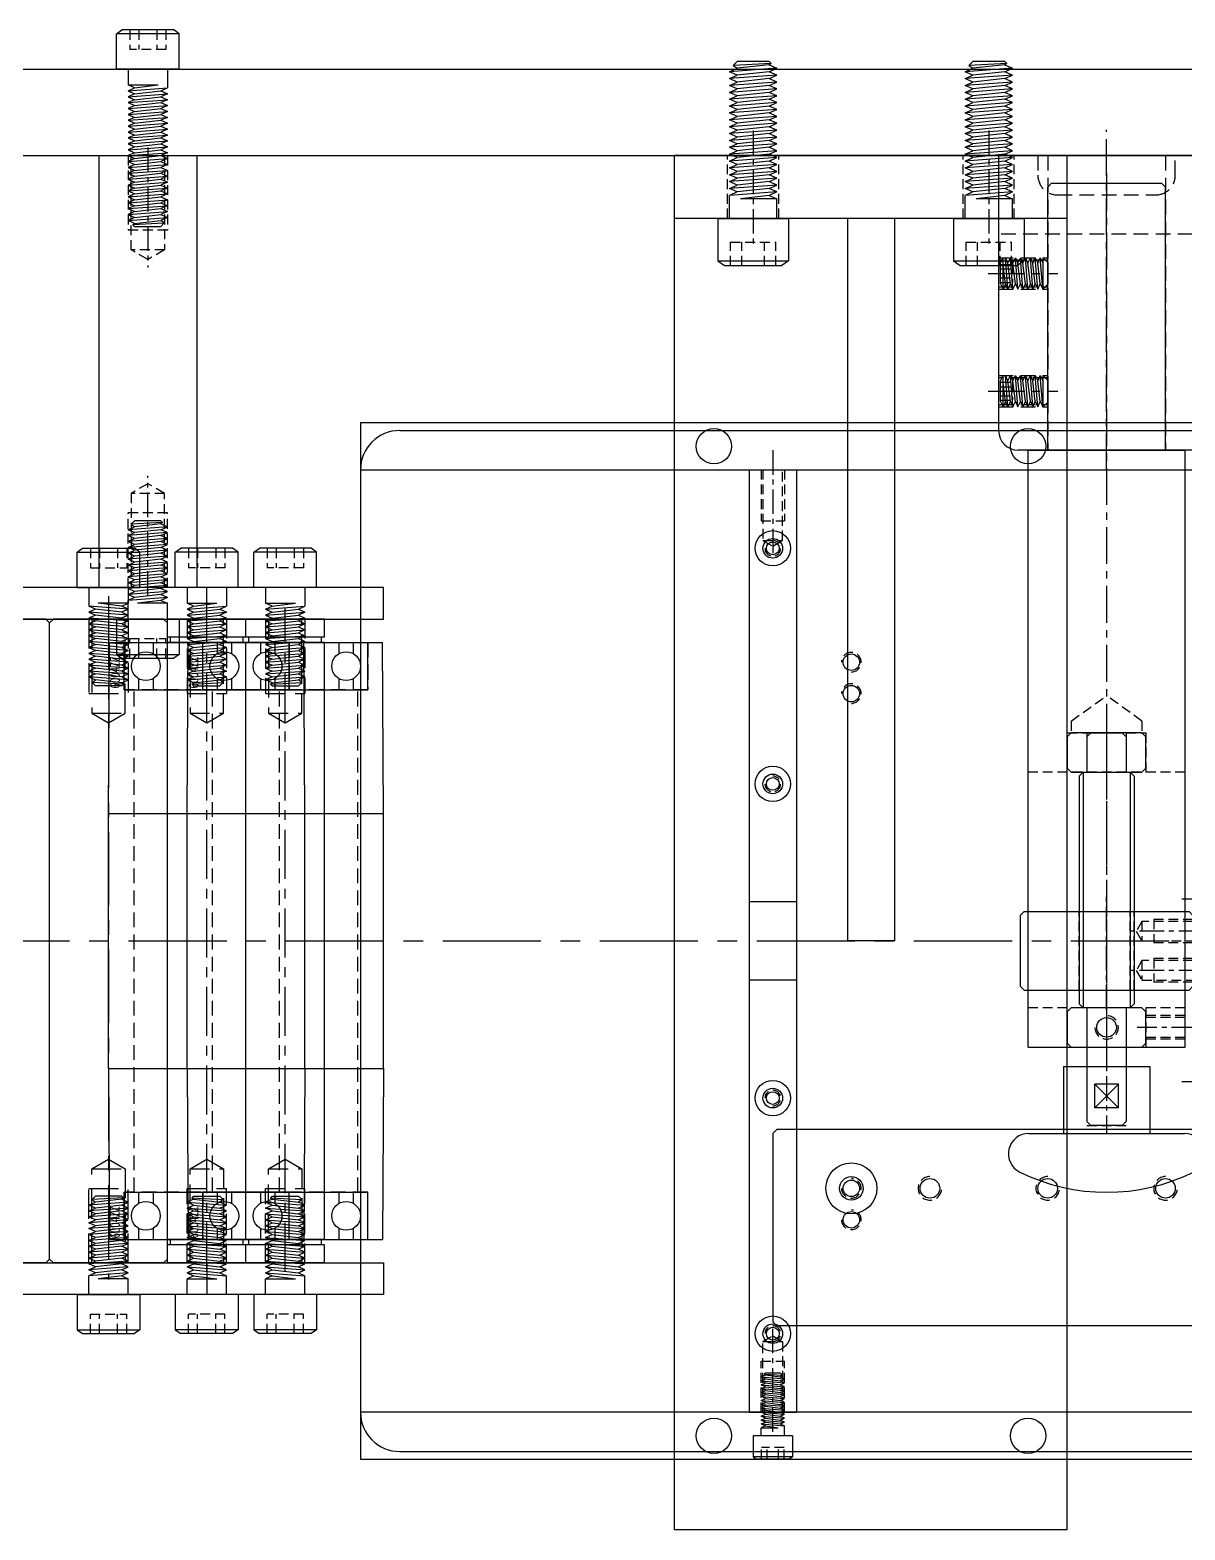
# Model space of a CAD drawing. Extents: x -1323 to 2728, y -2082 to -314.
# Drawn here: x -587.6 to -293.5, y -808.5 to -426.5 of the extents above; entities that cross this region are included whole.
import ezdxf

# ---------------------------------------------------------------- set-up
doc = ezdxf.new("R2010")
doc.units = 0
doc.header["$LTSCALE"] = 5
doc.header["$MEASUREMENT"] = 0
doc.linetypes.add('CENTER', pattern=[2, 1.25, -0.25, 0.25, -0.25])
doc.linetypes.add('DASHED', pattern=[0.75, 0.5, -0.25])
for name, color, linetype in [('BLOCK', 5, 'CONTINUOUS'), ('CENTER', 1, 'CENTER'), ('DASHED', 2, 'DASHED'), ('DIM', 1, 'CONTINUOUS'), ('MAIN', 3, 'CONTINUOUS'), ('TEMP', 150, 'CONTINUOUS'), ('圖層1', 7, 'CONTINUOUS')]:
    doc.layers.add(name, color=color, linetype=linetype)
doc.styles.add('CHINESE', font='romans.shx', dxfattribs={"width": 0.85, "height": 4, "bigfont": 'chineset.shx'})

# ---------------------------------------------------------------- blocks, each defined once
blk = doc.blocks.new('0547-0')
at = {"layer": 'BLOCK', "color": 0, "linetype": 'Continuous'}
for centre in [(20, -29), (20, -37), (20, -163), (20, -171)]:
    blk.add_circle(centre, 2.1, dxfattribs=at)
at = {"layer": 'BLOCK', "color": 0, "linetype": 'DASHED'}
for centre, start, end in [((20, -29), 270, 180), ((20, -37), 270, 180), ((20, -163), 180, 90), ((20, -171), 180, 90)]:
    blk.add_arc(centre, 2.5, start, end, dxfattribs=at)
at = {"layer": 'MAIN', "color": 0}
for p, q in [((-95, 30), (435, 30)), ((-105, 20), (-105, -220)), ((-95, -230), (435, -230))]:
    blk.add_line(p, q, dxfattribs=at)
for centre, radius in [((0, 0), 4.5), ((0, 0), 2.5), ((0, -60), 4.5), ((0, -60), 2.5), ((0, -140), 4.5), ((0, -140), 2.5), ((0, -200), 4.5), ((0, -200), 2.5)]:
    blk.add_circle(centre, radius, dxfattribs=at)
for centre, start, end in [((-95, 20), 90, 180), ((-95, -220), 180, 270)]:
    blk.add_arc(centre, 10, start, end, dxfattribs=at)
blk = doc.blocks.new('M10X25A')
at = {"layer": 'BLOCK', "color": 0, "linetype": 'Continuous'}
for p, q in [((-8, 9), (-6.59, 10)), ((8, 9), (-8, 9)), ((-8, 0), (-8, 9)), ((6.59, 10), (-6.59, 10)), ((8, 9), (6.59, 10)), ((8, 0), (8, 9)), ((8, 0), (-8, 0)), ((-5, 0), (-5, -4)), ((5, 0), (5, -4.75)), ((-3.35, -4.75), (-5, -4)), ((-5, -4), (2.6, -4)), ((-5, -5.5), (5, -4.75)), ((-5, -5.5), (-3.35, -4.75)), ((-5, -5.5), (-3.35, -6.25)), ((-5, -7), (5, -6.25)), ((-3.35, -6.25), (-5, -7)), ((-5, -7), (-3.35, -7.75)), ((-3.35, -4.75), (2.6, -4)), ((-3.35, -6.25), (3.35, -5.5)), ((-3.35, -7.75), (3.35, -7)), ((3.35, -5.5), (5, -4.75)), ((3.35, -5.5), (5, -6.25)), ((5, -6.25), (3.35, -7)), ((3.35, -7), (5, -7.75)), ((-5, -8.5), (5, -7.75)), ((-3.35, -7.75), (-5, -8.5)), ((-5, -8.5), (-3.35, -9.25)), ((-5, -10), (5, -9.25)), ((-3.35, -9.25), (-5, -10)), ((-5, -10), (-3.35, -10.75)), ((-5, -11.5), (5, -10.75)), ((-3.35, -10.75), (-5, -11.5)), ((-3.35, -9.25), (3.35, -8.5)), ((-3.35, -10.75), (3.35, -10)), ((5, -7.75), (3.35, -8.5)), ((3.35, -8.5), (5, -9.25)), ((5, -9.25), (3.35, -10)), ((3.35, -10), (5, -10.75)), ((5, -10.75), (3.35, -11.5)), ((-5, -11.5), (-3.35, -12.25)), ((-5, -13), (5, -12.25)), ((-3.35, -12.25), (-5, -13)), ((-5, -13), (-3.35, -13.75)), ((-5, -14.5), (5, -13.75)), ((-3.35, -13.75), (-5, -14.5)), ((-5, -14.5), (-3.35, -15.25)), ((-5, -16), (5, -15.25)), ((-3.35, -15.25), (-5, -16)), ((-3.35, -12.25), (3.35, -11.5)), ((-3.35, -13.75), (3.35, -13)), ((-3.35, -15.25), (3.35, -14.5)), ((3.35, -11.5), (5, -12.25)), ((5, -12.25), (3.35, -13)), ((3.35, -13), (5, -13.75)), ((5, -13.75), (3.35, -14.5)), ((3.35, -14.5), (5, -15.25)), ((5, -15.25), (3.35, -16)), ((-5, -16), (-3.35, -16.75)), ((-3.35, -16.75), (-5, -17.5)), ((-5, -17.5), (5, -16.75)), ((-5, -17.5), (-3.35, -18.25)), ((-5, -19), (5, -18.25)), ((-3.35, -18.25), (-5, -19)), ((-5, -19), (-3.35, -19.75)), ((-3.35, -16.75), (3.35, -16)), ((-3.35, -18.25), (3.35, -17.5)), ((-3.35, -19.75), (3.35, -19)), ((3.35, -16), (5, -16.75)), ((5, -16.75), (3.35, -17.5)), ((3.35, -17.5), (5, -18.25)), ((5, -18.25), (3.35, -19)), ((3.35, -19), (5, -19.75)), ((-5, -20.5), (5, -19.75)), ((-3.35, -19.75), (-5, -20.5)), ((-5, -20.5), (-3.35, -21.25)), ((-5, -22), (5, -21.25)), ((-3.35, -21.25), (-5, -22)), ((-5, -22), (-3.35, -22.75)), ((-5, -23.5), (5, -22.75)), ((-3.35, -22.75), (-5, -23.5)), ((-3.35, -21.25), (3.35, -20.5)), ((-3.35, -22.75), (3.35, -22)), ((5, -19.75), (3.35, -20.5)), ((3.35, -20.5), (5, -21.25)), ((5, -21.25), (3.35, -22)), ((3.35, -22), (5, -22.75)), ((5, -22.75), (3.35, -23.5)), ((-3.35, -24.25), (-5, -23.5)), ((-3.78, -24.57), (4.2, -24.14)), ((-3.78, -24.57), (-3.35, -24.25)), ((-3.35, -25), (-3.78, -24.57)), ((-3.35, -24.25), (3.35, -23.5)), ((-3.35, -25), (3.35, -25)), ((4.2, -24.14), (3.35, -23.5)), ((3.35, -25), (4.2, -24.14))]:
    blk.add_line(p, q, dxfattribs=at)
at = {"layer": 'BLOCK', "color": 0, "linetype": 'DASHED'}
for p, q in [((-4.62, 10), (-4.62, 5)), ((-2.31, 10), (-2.31, 5)), ((2.31, 10), (2.31, 5)), ((4.62, 10), (4.62, 5)), ((4.62, 5), (-4.62, 5))]:
    blk.add_line(p, q, dxfattribs=at)
blk = doc.blocks.new('0542-0')
at = {"layer": 'CENTER', "color": 0, "linetype": 'CENTER'}
for p, q in [((-2.04, -12.5), (28.49, -12.5)), ((112.04, -12.5), (81.51, -12.5))]:
    blk.add_line(p, q, dxfattribs=at)
at = {"layer": 'DASHED', "color": 0, "linetype": 'DASHED'}
for p, q in [((0, -7.5), (19, -7.5)), ((19, -7.5), (19, -17.5)), ((110, -7.5), (91, -7.5)), ((91, -7.5), (91, -17.5)), ((0, -8.25), (24, -8.25)), ((24, -8.25), (24, -16.75)), ((24, -8.25), (26.45, -12.5)), ((86, -8.25), (83.55, -12.5)), ((110, -8.25), (86, -8.25)), ((86, -8.25), (86, -16.75)), ((26.45, -12.5), (24, -16.75)), ((83.55, -12.5), (86, -16.75)), ((24, -16.75), (0, -16.75)), ((0, -17.5), (19, -17.5)), ((86, -16.75), (110, -16.75)), ((110, -17.5), (91, -17.5))]:
    blk.add_line(p, q, dxfattribs=at)
at = {"layer": 'MAIN', "color": 0}
for p, q in [((0, 0), (110, 0)), ((0, -25), (0, 0)), ((110, 0), (110, -25)), ((0, -25), (110, -25))]:
    blk.add_line(p, q, dxfattribs=at)
blk = doc.blocks.new('0531-0')
at = {"layer": 'DASHED', "color": 0, "ltscale": 3}
for p, q in [((-5, 0), (-5, -19)), ((-4.25, 0), (-4.25, -24)), ((4.249951, -24), (4.25, 0)), ((5, 0), (5, -19)), ((-5, -19), (5, -19)), ((-4.25, -24), (0.000012, -26.453711)), ((-4.25, -24), (4.249951, -24)), ((0.000012, -26.453711), (4.249951, -24)), ((-4.25, -140), (0.000012, -137.546289)), ((-4.25, -140), (4.249951, -140)), ((-4.25, -164), (-4.25, -140)), ((0.000012, -137.546289), (4.249951, -140)), ((4.249951, -140), (4.25, -164)), ((-5, -145), (5, -145)), ((-5, -164), (-5, -145)), ((5, -164), (5, -145))]:
    blk.add_line(p, q, dxfattribs=at)
at = {"layer": 'MAIN', "color": 0, "linetype": 'CENTER', "ltscale": 3}
blk.add_line((0, 5.794371), (0, -168.225399), dxfattribs=at)
at = {"layer": 'MAIN', "color": 0, "linetype": 'Continuous', "ltscale": 3}
for p, q in [((-15, -1), (-14, 0)), ((14, 0), (-14, 0)), ((14, 0), (15, -1)), ((-15, -163), (-15, -1)), ((15, -163), (15, -1)), ((-15, -163), (-14, -164)), ((14, -164), (-14, -164)), ((14, -164), (15, -163))]:
    blk.add_line(p, q, dxfattribs=at)
blk = doc.blocks.new('M10X40A')
at = {"layer": 'MAIN', "color": 0, "linetype": 'Continuous'}
for p, q in [((-8, 9), (-6.59, 10)), ((-8, 0), (-8, 9)), ((8, 9), (-8, 9)), ((6.59, 10), (-6.59, 10)), ((8, 9), (6.59, 10)), ((8, 0), (8, 9)), ((8, 0), (-8, 0)), ((-5, 0), (-5, -4)), ((5, 0), (5, -4.75)), ((-5, -4), (2.6, -4)), ((-3.35, -4.75), (-5, -4)), ((-5, -5.5), (5, -4.75)), ((-5, -5.5), (-3.35, -4.75)), ((-5, -5.5), (-3.35, -6.25)), ((-5, -7), (5, -6.25)), ((-3.35, -6.25), (-5, -7)), ((-5, -7), (-3.35, -7.75)), ((-3.35, -4.75), (2.6, -4)), ((-3.35, -6.25), (3.35, -5.5)), ((-3.35, -7.75), (3.35, -7)), ((3.35, -5.5), (5, -4.75)), ((3.35, -5.5), (5, -6.25)), ((5, -6.25), (3.35, -7)), ((3.35, -7), (5, -7.75)), ((-5, -8.5), (5, -7.75)), ((-3.35, -7.75), (-5, -8.5)), ((-5, -8.5), (-3.35, -9.25)), ((-5, -10), (5, -9.25)), ((-3.35, -9.25), (-5, -10)), ((-5, -10), (-3.35, -10.75)), ((-5, -11.5), (5, -10.75)), ((-3.35, -10.75), (-5, -11.5)), ((-3.35, -9.25), (3.35, -8.5)), ((-3.35, -10.75), (3.35, -10)), ((5, -7.75), (3.35, -8.5)), ((3.35, -8.5), (5, -9.25)), ((5, -9.25), (3.35, -10)), ((3.35, -10), (5, -10.75)), ((5, -10.75), (3.35, -11.5)), ((-5, -11.5), (-3.35, -12.25)), ((-5, -13), (5, -12.25)), ((-3.35, -12.25), (-5, -13)), ((-5, -13), (-3.35, -13.75)), ((-5, -14.5), (5, -13.75)), ((-3.35, -13.75), (-5, -14.5)), ((-5, -14.5), (-3.35, -15.25)), ((-5, -16), (5, -15.25)), ((-3.35, -15.25), (-5, -16)), ((-3.35, -12.25), (3.35, -11.5)), ((-3.35, -13.75), (3.35, -13)), ((-3.35, -15.25), (3.35, -14.5)), ((3.35, -11.5), (5, -12.25)), ((5, -12.25), (3.35, -13)), ((3.35, -13), (5, -13.75)), ((5, -13.75), (3.35, -14.5)), ((3.35, -14.5), (5, -15.25)), ((5, -15.25), (3.35, -16)), ((-5, -16), (-3.35, -16.75)), ((-5, -17.5), (5, -16.75)), ((-3.35, -16.75), (-5, -17.5)), ((-5, -17.5), (-3.35, -18.25)), ((-5, -19), (5, -18.25)), ((-3.35, -18.25), (-5, -19)), ((-5, -19), (-3.35, -19.75)), ((-3.35, -16.75), (3.35, -16)), ((-3.35, -18.25), (3.35, -17.5)), ((-3.35, -19.75), (3.35, -19)), ((3.35, -16), (5, -16.75)), ((5, -16.75), (3.35, -17.5)), ((3.35, -17.5), (5, -18.25)), ((5, -18.25), (3.35, -19)), ((3.35, -19), (5, -19.75)), ((-5, -20.5), (5, -19.75)), ((-3.35, -19.75), (-5, -20.5)), ((-5, -20.5), (-3.35, -21.25)), ((-5, -22), (5, -21.25)), ((-3.35, -21.25), (-5, -22)), ((-5, -22), (-3.35, -22.75)), ((-5, -23.5), (5, -22.75)), ((-3.35, -22.75), (-5, -23.5)), ((-3.35, -21.25), (3.35, -20.5)), ((-3.35, -22.75), (3.35, -22)), ((5, -19.75), (3.35, -20.5)), ((3.35, -20.5), (5, -21.25)), ((5, -21.25), (3.35, -22)), ((3.35, -22), (5, -22.75)), ((5, -22.75), (3.35, -23.5)), ((-5, -23.5), (-3.35, -24.25)), ((-5, -25), (5, -24.25)), ((-3.35, -24.25), (-5, -25)), ((-5, -25), (-3.35, -25.75)), ((-5, -26.5), (5, -25.75)), ((-3.35, -25.75), (-5, -26.5)), ((-5, -26.5), (-3.35, -27.25)), ((-3.35, -24.25), (3.35, -23.5)), ((-3.35, -25.75), (3.35, -25)), ((-3.35, -27.25), (3.35, -26.5)), ((3.35, -23.5), (5, -24.25)), ((5, -24.25), (3.35, -25)), ((3.35, -25), (5, -25.75)), ((5, -25.75), (3.35, -26.5)), ((3.35, -26.5), (5, -27.25)), ((-5, -28), (5, -27.25)), ((-3.35, -27.25), (-5, -28)), ((-5, -28), (-3.35, -28.75)), ((-5, -29.5), (5, -28.75)), ((-3.35, -28.75), (-5, -29.5)), ((-5, -29.5), (-3.35, -30.25)), ((-5, -31), (5, -30.25)), ((-3.35, -30.25), (-5, -31)), ((-3.35, -28.75), (3.35, -28)), ((-3.35, -30.25), (3.35, -29.5)), ((5, -27.25), (3.35, -28)), ((3.35, -28), (5, -28.75)), ((5, -28.75), (3.35, -29.5)), ((3.35, -29.5), (5, -30.25)), ((5, -30.25), (3.35, -31)), ((-5, -31), (-3.35, -31.75)), ((-5, -32.5), (5, -31.75)), ((-3.35, -31.75), (-5, -32.5)), ((-5, -32.5), (-3.35, -33.25)), ((-5, -34), (5, -33.25)), ((-3.35, -33.25), (-5, -34)), ((-5, -34), (-3.35, -34.75)), ((-3.35, -31.75), (3.35, -31)), ((-3.35, -33.25), (3.35, -32.5)), ((-3.35, -34.75), (3.35, -34)), ((3.35, -31), (5, -31.75)), ((5, -31.75), (3.35, -32.5)), ((3.35, -32.5), (5, -33.25)), ((5, -33.25), (3.35, -34)), ((3.35, -34), (5, -34.75)), ((-5, -35.5), (5, -34.75)), ((-3.35, -34.75), (-5, -35.5)), ((-5, -35.5), (-3.35, -36.25)), ((-5, -37), (5, -36.25)), ((-3.35, -36.25), (-5, -37)), ((-5, -37), (-3.35, -37.75)), ((-5, -38.5), (5, -37.75)), ((-3.35, -37.75), (-5, -38.5)), ((-3.35, -36.25), (3.35, -35.5)), ((-3.35, -37.75), (3.35, -37)), ((5, -34.75), (3.35, -35.5)), ((3.35, -35.5), (5, -36.25)), ((5, -36.25), (3.35, -37)), ((3.35, -37), (5, -37.75)), ((5, -37.75), (3.35, -38.5)), ((-3.35, -39.25), (-5, -38.5)), ((-3.78, -39.57), (4.2, -39.14)), ((-3.78, -39.57), (-3.35, -39.25)), ((-3.35, -40), (-3.78, -39.57)), ((-3.35, -39.25), (3.35, -38.5)), ((-3.35, -40), (3.35, -40)), ((4.2, -39.14), (3.35, -38.5)), ((3.35, -40), (4.2, -39.14))]:
    blk.add_line(p, q, dxfattribs=at)
at = {"layer": 'MAIN', "color": 0, "linetype": 'DASHED'}
for p, q in [((-4.62, 10), (-4.62, 5)), ((-2.31, 10), (-2.31, 5)), ((2.31, 10), (2.31, 5)), ((4.62, 10), (4.62, 5)), ((4.62, 5), (-4.62, 5))]:
    blk.add_line(p, q, dxfattribs=at)
blk = doc.blocks.new('SL6-039-0')
at = {"layer": 'MAIN'}
for points in [[(70.26, -110), (70.26, -118), (400.26, -118), (400.26, -110)], [(70.26, -290), (70.26, -282), (400.26, -282), (400.26, -290)]]:
    blk.add_lwpolyline(points, close=True, dxfattribs=at)
at = {"layer": 'MAIN', "color": 8}
blk.add_blockref('M10X40A', (385.26, 22), dxfattribs=at)
at = {"layer": 'MAIN', "color": 7, "rotation": 270}
blk.add_blockref('0542-0', (397.76, 0), dxfattribs=at)
at = {"layer": 'MAIN', "color": 8, "rotation": 180}
blk.add_blockref('M10X25A', (385.26, -118), dxfattribs=at)
at = {"layer": 'MAIN', "color": 5}
blk.add_blockref('0531-0', (345.26, -118), dxfattribs=at)
blk = doc.blocks.new('0236-1')
at = {"layer": 'BLOCK', "color": 0, "linetype": 'CENTER'}
for p, q in [((0, 5), (0, -22.443359)), ((0, -245), (0, -217.556641))]:
    blk.add_line(p, q, dxfattribs=at)
at = {"layer": 'BLOCK', "color": 0, "linetype": 'DASHED'}
for p, q in [((-3, 0), (-3, -13)), ((-2.5, 0), (-2.5, -18)), ((2.499927, -18), (2.5, 0)), ((3, 0), (3, -13)), ((-3, -13), (3, -13)), ((-2.5, -18), (-0.000024, -19.443359)), ((-2.5, -18), (2.499927, -18)), ((-0.000024, -19.443359), (2.499927, -18)), ((-2.5, -222), (-0.000024, -220.556641)), ((-0.000024, -220.556641), (2.499927, -222)), ((-2.5, -240), (-2.5, -222)), ((-2.5, -222), (2.499927, -222)), ((2.499927, -222), (2.5, -240)), ((-3, -240), (-3, -227)), ((-3, -227), (3, -227)), ((3, -240), (3, -227))]:
    blk.add_line(p, q, dxfattribs=at)
at = {"layer": 'BLOCK', "color": 0, "linetype": 'Continuous'}
for centre in [(0, -20), (0, -80), (0, -160), (0, -220)]:
    blk.add_circle(centre, 1.625, dxfattribs=at)
at = {"layer": 'BLOCK', "color": 0, "linetype": 'DASHED'}
for centre, start, end in [((0, -20), 180, 90), ((0, -80), 180, 90), ((0, -160), 270, 180), ((0, -220), 270, 180)]:
    blk.add_arc(centre, 2, start, end, dxfattribs=at)
at = {"layer": 'MAIN', "color": 0}
for p, q in [((-6, 0), (-6, -240)), ((-6, 0), (6, 0)), ((6, 0), (6, -240)), ((-6, -240), (6, -240))]:
    blk.add_line(p, q, dxfattribs=at)
at = {"layer": 'TEMP', "color": 0}
for p, q in [((6, -110), (-6, -110)), ((6, -130), (-6, -130))]:
    blk.add_line(p, q, dxfattribs=at)
blk = doc.blocks.new('0530-0')
at = {"layer": 'BLOCK', "color": 0, "linetype": 'Continuous'}
for centre in [(-15, 100), (-15, 70), (-15, 40)]:
    blk.add_circle(centre, 2.5, dxfattribs=at)
at = {"layer": 'BLOCK', "color": 0, "linetype": 'DASHED'}
for centre in [(-15, 100), (-15, 70), (-15, 40)]:
    blk.add_arc(centre, 3, 180, 90, dxfattribs=at)
at = {"layer": 'MAIN', "color": 0, "ltscale": 2}
for p, q in [((-30, 339), (-30, 1)), ((20, 339), (20, 1)), ((-29, 0), (-30, 1)), ((20, 1), (19, 0)), ((-29, 0), (19, 0))]:
    blk.add_line(p, q, dxfattribs=at)
for radius in [6.5, 3]:
    blk.add_circle((-15, 20), radius, dxfattribs=at)
blk = doc.blocks.new('M6X16A')
at = {"layer": 'MAIN', "color": 0, "linetype": 'Continuous'}
for p, q in [((-5, 5.4), (-4.15, 6)), ((5, 5.4), (-5, 5.4)), ((-5, 0), (-5, 5.4)), ((4.15, 6), (-4.15, 6)), ((5, 5.4), (4.15, 6)), ((5, 0), (5, 5.4)), ((5, 0), (-5, 0)), ((-3, 0), (-3, -2)), ((3, 0), (3, -2.5)), ((-3, -2), (1.4, -2)), ((-1.9, -2.5), (-3, -2)), ((-3, -3), (3, -2.5)), ((-3, -3), (-1.9, -2.5)), ((-3, -3), (-1.9, -3.5)), ((-3, -4), (3, -3.5)), ((-1.9, -3.5), (-3, -4)), ((-1.9, -2.5), (1.4, -2)), ((-1.9, -3.5), (1.9, -3)), ((1.9, -3), (3, -2.5)), ((1.9, -3), (3, -3.5)), ((3, -3.5), (1.9, -4)), ((-3, -4), (-1.9, -4.5)), ((-3, -5), (3, -4.5)), ((-1.9, -4.5), (-3, -5)), ((-3, -5), (-1.9, -5.5)), ((-3, -6), (3, -5.5)), ((-1.9, -5.5), (-3, -6)), ((-3, -6), (-1.9, -6.5)), ((-3, -7), (3, -6.5)), ((-1.9, -6.5), (-3, -7)), ((-3, -7), (-1.9, -7.5)), ((-3, -8), (3, -7.5)), ((-1.9, -7.5), (-3, -8)), ((-1.9, -4.5), (1.9, -4)), ((-1.9, -5.5), (1.9, -5)), ((-1.9, -6.5), (1.9, -6)), ((-1.9, -7.5), (1.9, -7)), ((1.9, -4), (3, -4.5)), ((3, -4.5), (1.9, -5)), ((1.9, -5), (3, -5.5)), ((3, -5.5), (1.9, -6)), ((1.9, -6), (3, -6.5)), ((3, -6.5), (1.9, -7)), ((1.9, -7), (3, -7.5)), ((3, -7.5), (1.9, -8)), ((-3, -8), (-1.9, -8.5)), ((-3, -9), (3, -8.5)), ((-1.9, -8.5), (-3, -9)), ((-3, -9), (-1.9, -9.5)), ((-3, -10), (3, -9.5)), ((-1.9, -9.5), (-3, -10)), ((-3, -10), (-1.9, -10.5)), ((-3, -11), (3, -10.5)), ((-1.9, -10.5), (-3, -11)), ((-3, -11), (-1.9, -11.5)), ((-1.9, -8.5), (1.9, -8)), ((-1.9, -9.5), (1.9, -9)), ((-1.9, -10.5), (1.9, -10)), ((-1.9, -11.5), (1.9, -11)), ((1.9, -8), (3, -8.5)), ((3, -8.5), (1.9, -9)), ((1.9, -9), (3, -9.5)), ((3, -9.5), (1.9, -10)), ((1.9, -10), (3, -10.5)), ((3, -10.5), (1.9, -11)), ((1.9, -11), (3, -11.5)), ((-3, -12), (3, -11.5)), ((-1.9, -11.5), (-3, -12)), ((-3, -12), (-1.9, -12.5)), ((-3, -13), (3, -12.5)), ((-1.9, -12.5), (-3, -13)), ((-3, -13), (-1.9, -13.5)), ((-3, -14), (3, -13.5)), ((-1.9, -13.5), (-3, -14)), ((-3, -14), (-1.9, -14.5)), ((-3, -15), (3, -14.5)), ((-1.9, -14.5), (-3, -15)), ((-1.9, -15.5), (-3, -15)), ((-1.9, -12.5), (1.9, -12)), ((-1.9, -13.5), (1.9, -13)), ((-1.9, -14.5), (1.9, -14)), ((-1.9, -15.5), (1.9, -15)), ((3, -11.5), (1.9, -12)), ((1.9, -12), (3, -12.5)), ((3, -12.5), (1.9, -13)), ((1.9, -13), (3, -13.5)), ((3, -13.5), (1.9, -14)), ((1.9, -14), (3, -14.5)), ((3, -14.5), (1.9, -15)), ((2.47, -15.43), (1.9, -15)), ((-2.19, -15.71), (2.47, -15.43)), ((-2.19, -15.71), (-1.9, -15.5)), ((-1.9, -16), (-2.19, -15.71)), ((-1.9, -16), (1.9, -16)), ((1.9, -16), (2.47, -15.43))]:
    blk.add_line(p, q, dxfattribs=at)
at = {"layer": 'MAIN', "color": 0, "linetype": 'DASHED'}
for p, q in [((-2.89, 6), (-2.89, 3)), ((-1.44, 6), (-1.44, 3)), ((1.44, 6), (1.44, 3)), ((2.89, 6), (2.89, 3)), ((2.89, 3), (-2.89, 3))]:
    blk.add_line(p, q, dxfattribs=at)
blk = doc.blocks.new('M12X40A')
at = {"layer": 'MAIN', "color": 0, "linetype": 'Continuous'}
for p, q in [((-9, 10.8), (-7.3, 12)), ((7.3, 12), (-7.3, 12)), ((9, 10.8), (7.3, 12)), ((9, 10.8), (-9, 10.8)), ((-9, 0), (-9, 10.8)), ((9, 0), (9, 10.8)), ((9, 0), (-9, 0)), ((-6, 0), (-6, -5)), ((6, 0), (6, -5.88)), ((-4.08, -5.88), (-6, -5)), ((-6, -5), (3.2, -5)), ((-6, -6.75), (6, -5.88)), ((-6, -6.75), (-4.08, -5.88)), ((-6, -6.75), (-4.08, -7.62)), ((-6, -8.5), (6, -7.62)), ((-4.08, -7.62), (-6, -8.5)), ((-4.08, -5.88), (3.2, -5)), ((-4.08, -7.62), (4.07, -6.75)), ((4.07, -6.75), (6, -5.88)), ((4.07, -6.75), (6, -7.62)), ((6, -7.62), (4.07, -8.5)), ((-6, -8.5), (-4.08, -9.38)), ((-6, -10.25), (6, -9.38)), ((-4.08, -9.38), (-6, -10.25)), ((-6, -10.25), (-4.08, -11.12)), ((-6, -12), (6, -11.12)), ((-4.08, -11.12), (-6, -12)), ((-4.08, -9.38), (4.07, -8.5)), ((-4.08, -11.12), (4.07, -10.25)), ((4.07, -8.5), (6, -9.38)), ((6, -9.38), (4.07, -10.25)), ((4.07, -10.25), (6, -11.12)), ((6, -11.12), (4.07, -12)), ((-6, -12), (-4.08, -12.88)), ((-6, -13.75), (6, -12.88)), ((-4.08, -12.88), (-6, -13.75)), ((-6, -13.75), (-4.08, -14.62)), ((-6, -15.5), (6, -14.62)), ((-4.08, -14.62), (-6, -15.5)), ((-4.08, -12.88), (4.07, -12)), ((-4.08, -14.62), (4.07, -13.75)), ((4.07, -12), (6, -12.88)), ((6, -12.88), (4.07, -13.75)), ((4.07, -13.75), (6, -14.62)), ((6, -14.62), (4.07, -15.5)), ((-6, -15.5), (-4.08, -16.38)), ((-6, -17.25), (6, -16.38)), ((-4.08, -16.38), (-6, -17.25)), ((-6, -17.25), (-4.08, -18.12)), ((-6, -19), (6, -18.12)), ((-4.08, -18.12), (-6, -19)), ((-6, -19), (-4.08, -19.88)), ((-4.08, -16.38), (4.07, -15.5)), ((-4.08, -18.12), (4.07, -17.25)), ((-4.08, -19.88), (4.07, -19)), ((4.07, -15.5), (6, -16.38)), ((6, -16.38), (4.07, -17.25)), ((4.07, -17.25), (6, -18.12)), ((6, -18.12), (4.07, -19)), ((4.07, -19), (6, -19.88)), ((-6, -20.75), (6, -19.88)), ((-4.08, -19.88), (-6, -20.75)), ((-6, -20.75), (-4.08, -21.62)), ((-6, -22.5), (6, -21.62)), ((-4.08, -21.62), (-6, -22.5)), ((-6, -22.5), (-4.08, -23.38)), ((-4.08, -21.62), (4.07, -20.75)), ((-4.08, -23.38), (4.07, -22.5)), ((6, -19.88), (4.07, -20.75)), ((4.07, -20.75), (6, -21.62)), ((6, -21.62), (4.07, -22.5)), ((4.07, -22.5), (6, -23.38)), ((-6, -24.25), (6, -23.38)), ((-4.08, -23.38), (-6, -24.25)), ((-6, -24.25), (-4.08, -25.12)), ((-6, -26), (6, -25.12)), ((-4.08, -25.12), (-6, -26)), ((-6, -26), (-4.08, -26.88)), ((-4.08, -25.12), (4.07, -24.25)), ((-4.08, -26.88), (4.07, -26)), ((6, -23.38), (4.07, -24.25)), ((4.07, -24.25), (6, -25.12)), ((6, -25.12), (4.07, -26)), ((4.07, -26), (6, -26.88)), ((-6, -27.75), (6, -26.88)), ((-4.08, -26.88), (-6, -27.75)), ((-6, -27.75), (-4.08, -28.62)), ((-6, -29.5), (6, -28.62)), ((-4.08, -28.62), (-6, -29.5)), ((-6, -29.5), (-4.08, -30.38)), ((-6, -31.25), (6, -30.38)), ((-4.08, -30.38), (-6, -31.25)), ((-4.08, -28.62), (4.07, -27.75)), ((-4.08, -30.38), (4.07, -29.5)), ((6, -26.88), (4.07, -27.75)), ((4.07, -27.75), (6, -28.62)), ((6, -28.62), (4.07, -29.5)), ((4.07, -29.5), (6, -30.38)), ((6, -30.38), (4.07, -31.25)), ((-6, -31.25), (-4.08, -32.12)), ((-6, -33), (6, -32.12)), ((-4.08, -32.12), (-6, -33)), ((-6, -33), (-4.08, -33.88)), ((-6, -34.75), (6, -33.88)), ((-4.08, -33.88), (-6, -34.75)), ((-4.08, -32.12), (4.07, -31.25)), ((-4.08, -33.88), (4.07, -33)), ((4.07, -31.25), (6, -32.12)), ((6, -32.12), (4.07, -33)), ((4.07, -33), (6, -33.88)), ((6, -33.88), (4.07, -34.75)), ((-6, -34.75), (-4.08, -35.62)), ((-6, -36.5), (6, -35.62)), ((-4.08, -35.62), (-6, -36.5)), ((-6, -36.5), (-4.08, -37.38)), ((-6, -38.25), (6, -37.38)), ((-4.08, -37.38), (-6, -38.25)), ((-4.08, -35.62), (4.07, -34.75)), ((-4.08, -37.38), (4.07, -36.5)), ((4.07, -34.75), (6, -35.62)), ((6, -35.62), (4.07, -36.5)), ((4.07, -36.5), (6, -37.38)), ((6, -37.38), (4.07, -38.25)), ((-4.08, -39.12), (-6, -38.25)), ((-4.57, -39.5), (5.07, -39)), ((-4.57, -39.5), (-4.08, -39.12)), ((-4.08, -40), (-4.57, -39.5)), ((-4.08, -39.12), (4.07, -38.25)), ((-4.08, -40), (4.07, -40)), ((5.07, -39), (4.07, -38.25)), ((4.07, -40), (5.07, -39))]:
    blk.add_line(p, q, dxfattribs=at)
at = {"layer": 'MAIN', "color": 0, "linetype": 'DASHED'}
for p, q in [((-5.77, 12), (-5.77, 6)), ((-2.89, 12), (-2.89, 6)), ((2.89, 12), (2.89, 6)), ((5.77, 12), (5.77, 6)), ((5.77, 6), (-5.77, 6))]:
    blk.add_line(p, q, dxfattribs=at)
blk = doc.blocks.new('0226-1')
at = {"layer": 'CENTER', "color": 0}
for p, q in [((-30, -6.41), (-30, 22.39)), ((30, -6.41), (30, 22.39))]:
    blk.add_line(p, q, dxfattribs=at)
at = {"layer": 'DASHED', "color": 0}
for p, q in [((-36.5, 16), (-36.5, 0)), ((-23.5, 16), (-23.5, 0)), ((23.5, 16), (23.5, 0)), ((36.5, 16), (36.5, 0))]:
    blk.add_line(p, q, dxfattribs=at)
at = {"layer": 'MAIN', "color": 0}
for p, q in [((-50, 350), (-50, 0)), ((-50, 350), (50, 350)), ((50, 350), (50, 0)), ((-6, 16), (-6, 200)), ((-6, 200), (6, 200)), ((6, 16), (6, 200)), ((-50, 16), (50, 16)), ((-50, 0), (50, 0))]:
    blk.add_line(p, q, dxfattribs=at)
for centre in [(-40, 326), (40, 326), (-40, 74), (40, 74)]:
    blk.add_circle(centre, 4.5, dxfattribs=at)
blk = doc.blocks.new('SL6-084-1')
at = {"layer": 'TEMP'}
for points in [[(439.42, -68), (439.42, -80), (1049.42, -80), (1049.42, -68)], [(439.42, -320), (439.42, -332), (1049.42, -332), (1049.42, -320)]]:
    blk.add_lwpolyline(points, close=True, dxfattribs=at)
at = {"layer": 'MAIN'}
blk.add_blockref('SL6-039-0', (0, 0), dxfattribs=at)
at = {"layer": 'MAIN', "color": 8, "rotation": 180}
for name, p in [('M12X40A', (539.42, -16)), ('M12X40A', (599.42, -16)), ('0226-1', (569.42, 0))]:
    blk.add_blockref(name, p, dxfattribs=at)
at = {"layer": 'MAIN', "color": 3}
blk.add_blockref('0547-0', (544.42, -100), dxfattribs=at)
at = {"layer": 'MAIN', "color": 4, "rotation": 270}
blk.add_blockref('0530-0', (544.42, -278), dxfattribs=at)
at = {"layer": 'MAIN', "color": 8, "xscale": -1, "rotation": 180}
blk.add_blockref('M6X16A', (544.42, -326), dxfattribs=at)
at = {"layer": 'TEMP', "color": 2}
blk.add_blockref('0236-1', (544.42, -80), dxfattribs=at)
blk = doc.blocks.new('6004')
at = {"layer": 'MAIN', "color": 0}
for p, q in [((-0.000049, 21), (11.999951, 21)), ((0, 21), (0, -21)), ((11.999951, 21), (11.999951, -21)), ((2.824512, 17.333325), (-0.000049, 17.333325)), ((11.999951, 17.333325), (9.175397, 17.333325)), ((2.824561, 13.66665), (-0.000049, 13.66665)), ((11.999951, 13.66665), (9.175397, 13.66665)), ((0, 10), (11.999951, 10)), ((0, -10), (11.999951, -10)), ((2.824561, -13.666675), (-0.000049, -13.666675)), ((11.999951, -13.666675), (9.175397, -13.666675)), ((2.824512, -17.333356), (-0.000049, -17.333356)), ((11.999951, -17.333356), (9.175397, -17.333356)), ((-0.000049, -21), (11.999951, -21))]:
    blk.add_line(p, q, dxfattribs=at)
for centre in [(5.999951, 15.5), (5.999951, -15.5)]:
    blk.add_circle(centre, 3.66667, dxfattribs=at)
at = {"layer": 'MAIN', "color": 0, "width": 0.8}
blk.add_text('6004ZZ', height=2.5, dxfattribs=at).set_placement((0.290601, 22.129346))
blk = doc.blocks.new('0532-0')
at = {"layer": 'DASHED', "color": 0, "ltscale": 1.5}
for p, q in [((-21, -12), (-21, 0)), ((21, 0), (21, -12)), ((21, -12), (-21, -12)), ((-18.5, -140), (-18.5, -12)), ((18.5, -140), (18.5, -12)), ((21, -140), (-21, -140)), ((-21, -140), (-21, -152)), ((21, -152), (21, -140))]:
    blk.add_line(p, q, dxfattribs=at)
at = {"layer": 'MAIN', "color": 0}
for p, q in [((-25, -43.5), (-24.75, 0)), ((25, -43.5), (24.75, 0)), ((-25, -43.5), (25, -43.5)), ((-25, -108.5), (25, -108.5)), ((-25, -108.5), (-24.75, -152)), ((25, -108.5), (24.75, -152))]:
    blk.add_line(p, q, dxfattribs=at)
at = {"layer": 'MAIN', "color": 0, "ltscale": 1.5}
for p, q in [((-24.75, 0), (24.75, 0)), ((-25, -108.5), (-25, -43.5)), ((25, -108.5), (25, -43.5)), ((-24.75, -152), (24.75, -152))]:
    blk.add_line(p, q, dxfattribs=at)
blk = doc.blocks.new('0533-0')
at = {"layer": 'MAIN', "color": 0, "linetype": 'Continuous', "ltscale": 2}
for p, q in [((10, 0), (-10, 0)), ((10, -4.6), (10, 0)), ((-10, -4.6), (-10, 0)), ((10, -4.6), (-10, -4.6)), ((-10, -158), (-10, -6)), ((10, -6), (-10, -6)), ((-9.25, -6), (-9.25, -4.6)), ((9.25, -6), (9.25, -4.6)), ((10, -158), (10, -6)), ((10, -158), (-10, -158)), ((-10, -164), (-10, -159.4)), ((10, -159.4), (-10, -159.4)), ((-9.25, -159.4), (-9.25, -158)), ((9.25, -159.4), (9.25, -158)), ((10, -164), (10, -159.4)), ((10, -164), (-10, -164))]:
    blk.add_line(p, q, dxfattribs=at)
at = {"layer": 'MAIN', "color": 0, "linetype": 'DASHED', "ltscale": 2}
for p, q in [((-5, 0), (-5, -19)), ((-4.25, 0), (-4.25, -24)), ((4.249951, -24), (4.25, 0)), ((5, 0), (5, -19)), ((-5, -19), (5, -19)), ((-4.25, -24), (4.249951, -24)), ((-4.25, -24), (0.000012, -26.453711)), ((0.000012, -26.453711), (4.249951, -24)), ((-4.25, -140), (0.000012, -137.546289)), ((-4.25, -164), (-4.25, -140)), ((-4.25, -140), (4.249951, -140)), ((0.000012, -137.546289), (4.249951, -140)), ((4.249951, -140), (4.25, -164)), ((-5, -164), (-5, -145)), ((-5, -145), (5, -145)), ((5, -164), (5, -145))]:
    blk.add_line(p, q, dxfattribs=at)
at = {"layer": 'MAIN', "color": 0, "linetype": 'CENTER', "ltscale": 2}
blk.add_line((0, -166.182381), (0, 2.787978), dxfattribs=at)
blk = doc.blocks.new('SL6-081-1')
at = {"layer": 'MAIN', "color": 8}
for name, p in [('M10X25A', (0, 8)), ('0533-0', (0, 0))]:
    blk.add_blockref(name, p, dxfattribs=at)
at = {"layer": 'MAIN', "color": 7}
blk.add_blockref('0532-0', (0, -6), dxfattribs=at)
at = {"layer": 'MAIN', "color": 8, "rotation": 90}
for p in [(0, -17.999951), (0, -157.999951)]:
    blk.add_blockref('6004', p, dxfattribs=at)
at = {"layer": 'MAIN', "color": 8, "xscale": -1, "rotation": 180}
blk.add_blockref('M10X25A', (0, -172), dxfattribs=at)
blk = doc.blocks.new('SL6-036-0')
at = {"layer": 'MAIN'}
for points in [[(145, -110), (145, -118), (645, -118), (645, -110)], [(145, -290), (145, -282), (645, -282), (645, -290)]]:
    blk.add_lwpolyline(points, close=True, dxfattribs=at)
at = {"layer": 'MAIN', "color": 8, "xscale": -1}
blk.add_blockref('M10X25A', (575, -110), dxfattribs=at)
at = {"layer": 'MAIN', "color": 8}
for p in [(600, -118), (620, -118)]:
    blk.add_blockref('SL6-081-1', p, dxfattribs=at)
at = {"layer": 'MAIN', "color": 5}
blk.add_blockref('0531-0', (575, -118), dxfattribs=at)
at = {"layer": 'MAIN', "color": 8, "rotation": 180}
blk.add_blockref('M10X25A', (575, -290), dxfattribs=at)
blk = doc.blocks.new('0030-2')
at = {"layer": 'MAIN', "color": 0, "linetype": 'CENTER', "ltscale": 1.5}
for p, q in [((0, -80.15), (0, 6.55)), ((-30.16, -30), (-12.45, -30)), ((-30.16, -60), (-12.45, -60))]:
    blk.add_line(p, q, dxfattribs=at)
at = {"layer": 'MAIN', "color": 0, "ltscale": 1.5}
for p, q in [((-27.5, 0), (-27.5, -70)), ((27.5, 0), (-27.5, 0)), ((27.5, 0), (27.5, -70)), ((22.5, -75), (-22.5, -75))]:
    blk.add_line(p, q, dxfattribs=at)
at = {"layer": 'MAIN', "color": 0, "linetype": 'DASHED', "ltscale": 1.5}
for p, q in [((-15, 0), (-15, -75)), ((15, 0), (15, -75)), ((27.5, -20), (-27.5, -20)), ((-27.5, -26), (-15, -26)), ((-15, -26.6), (-27.5, -26.6)), ((-27.5, -33.4), (-15, -33.4)), ((-27.5, -34), (-15, -34)), ((-27.5, -56), (-15, -56)), ((-15, -56.6), (-27.5, -56.6)), ((-27.5, -63.4), (-15, -63.4)), ((-27.5, -64), (-15, -64))]:
    blk.add_line(p, q, dxfattribs=at)
at = {"layer": 'MAIN', "color": 0, "ltscale": 1.5}
for centre, start, end in [((-22.5, -70), 180, 270), ((22.5, -70), 270, 0)]:
    blk.add_arc(centre, 5, start, end, dxfattribs=at)
at = {"layer": 'TEMP', "color": 0, "linetype": 'DASHED', "ltscale": 1.5}
blk.add_lwpolyline([(-17.5, 0), (-17.5, -5, 0.414214), (-12.5, -10), (12.5, -10, 0.414214), (17.5, -5), (17.5, 0)], format="xyb", dxfattribs=at)
blk = doc.blocks.new('0521A-0')
at = {"layer": 'CENTER', "color": 0, "ltscale": 1.5}
blk.add_line((0, 70.41), (0, -157.07), dxfattribs=at)
at = {"layer": 'CENTER', "color": 0, "linetype": 'CENTER'}
blk.add_line((22.81, -147), (7.81, -147), dxfattribs=at)
at = {"layer": 'DASHED', "color": 0}
for p, q in [((-9, -69), (0, -62.46)), ((9, -69), (0, -62.46)), ((-10, -82), (-10, -72)), ((-10, -72), (10, -72)), ((-9, -69), (-9, -72)), ((9, -69), (9, -72)), ((10, -72), (10, -82)), ((20, -82), (-20, -82)), ((20, -142), (-20, -142)), ((-10, -152), (-10, -142)), ((10, -142), (10, -152))]:
    blk.add_line(p, q, dxfattribs=at)
at = {"layer": 'DASHED', "color": 0, "linetype": 'DASHED'}
for p, q in [((20, -144), (10, -144)), ((20, -144.5), (10, -144.5)), ((10, -149.5), (20, -149.5)), ((20, -150), (10, -150))]:
    blk.add_line(p, q, dxfattribs=at)
blk.add_arc((0, -147), 3, 180, 90, dxfattribs=at)
at = {"layer": 'MAIN', "color": 0, "ltscale": 1.5}
for p, q in [((-15, 67), (-14, 68)), ((-15, 0), (-15, 67)), ((-14, 68), (14, 68)), ((14, 68), (15, 67)), ((15, 0), (15, 67)), ((-20, -152), (-20, 0)), ((-20, 0), (20, 0)), ((20, -152), (20, 0)), ((-20, -152), (20, -152))]:
    blk.add_line(p, q, dxfattribs=at)
at = {"layer": 'MAIN', "color": 0, "linetype": 'Continuous'}
blk.add_circle((0, -147), 2.5, dxfattribs=at)
blk = doc.blocks.new('線膠槍-1')
at = {"layer": 'BLOCK', "color": 0, "linetype": 'Continuous'}
for centre in [(0, 0), (0, -25)]:
    blk.add_circle(centre, 2.1, dxfattribs=at)
at = {"layer": 'BLOCK', "color": 0, "linetype": 'DASHED'}
for centre in [(0, 0), (0, -25)]:
    blk.add_arc(centre, 2.5, 180, 90, dxfattribs=at)
at = {"layer": 'DIM', "color": 0}
for p, q in [((-10, 5), (80, 5)), ((-10, -30), (-10, 5)), ((80, -30), (80, 5)), ((80, -2.5), (100, -2.5)), ((100, -22.5), (100, -2.5)), ((80, -22.5), (100, -22.5)), ((-10, -30), (80, -30))]:
    blk.add_line(p, q, dxfattribs=at)
blk.add_circle((90, -12.5), 0.5, dxfattribs=at)
blk = doc.blocks.new('0549-1')
at = {"layer": 'CENTER', "color": 0, "linetype": 'CENTER'}
for p, q in [((0, -25), (0, 3.8)), ((24.62, -5), (5.78, -5)), ((24.62, -15), (5.78, -15))]:
    blk.add_line(p, q, dxfattribs=at)
at = {"layer": 'DASHED', "color": 0, "linetype": 'DASHED'}
for p, q in [((-7, -20), (-7, 0)), ((-6, 0), (-6, -20)), ((6, -20), (6, 0)), ((7, -20), (7, 0)), ((9, -2.5), (7.56, -5)), ((9, -2.5), (9, -7.5)), ((22, -2.5), (9, -2.5)), ((12, -2), (12, -8)), ((22, -2), (12, -2)), ((7.56, -5), (9, -7.5)), ((9, -7.5), (22, -7.5)), ((22, -8), (12, -8)), ((9, -12.5), (7.56, -15)), ((7.56, -15), (9, -17.5)), ((9, -12.5), (9, -17.5)), ((22, -12.5), (9, -12.5)), ((12, -12), (12, -18)), ((22, -12), (12, -12)), ((9, -17.5), (22, -17.5)), ((22, -18), (12, -18))]:
    blk.add_line(p, q, dxfattribs=at)
at = {"layer": 'MAIN', "color": 0}
for p, q in [((-21, 0), (-22, -1)), ((-21, 0), (21, 0)), ((22, -1), (21, 0)), ((-22, -1), (-22, -19)), ((22, -1), (22, -19)), ((-22, -19), (-21, -20)), ((21, -20), (22, -19)), ((-21, -20), (21, -20))]:
    blk.add_line(p, q, dxfattribs=at)
blk = doc.blocks.new('0548-0')
at = {"layer": 'CENTER', "color": 0}
blk.add_line((0, 12.58), (0, -92.17), dxfattribs=at)
at = {"layer": 'MAIN', "color": 0}
for p, q in [((-5, 9), (-4, 10)), ((-5, 9), (-5, 0)), ((-4, 10), (4, 10)), ((4, 10), (5, 9)), ((5, 9), (5, 0)), ((-7, -1), (-6, 0)), ((-6, 0), (-6, -60)), ((-6, 0), (6, 0)), ((6, 0), (6, -60)), ((6, 0), (7, -1)), ((-7, -1), (-7, -59)), ((7, -1), (7, -59)), ((-6, -60), (-7, -59)), ((6, -60), (-6, -60)), ((-5, -60), (-5, -89)), ((5, -60), (5, -89)), ((7, -59), (6, -60)), ((-3, -85.5), (3, -79.5)), ((3, -85.5), (-3, -79.5)), ((-3, -85.5), (-3, -79.5)), ((3, -79.5), (-3, -79.5)), ((3, -85.5), (3, -79.5)), ((3, -85.5), (-3, -85.5)), ((-4, -90), (-5, -89)), ((4, -90), (-4, -90)), ((5, -89), (4, -90))]:
    blk.add_line(p, q, dxfattribs=at)
blk = doc.blocks.new('0550-1')
at = {"layer": 'CENTER', "color": 0}
for p, q in [((-18.25, 2.82), (-18.25, -7.33)), ((28.25, 2.82), (28.25, -7.33))]:
    blk.add_line(p, q, dxfattribs=at)
at = {"layer": 'DASHED', "color": 0}
for p, q in [((31, -5), (31, 0)), ((-21, 0), (-21, -5))]:
    blk.add_line(p, q, dxfattribs=at)
at = {"layer": 'MAIN', "color": 0}
for p, q in [((-25, 0), (35, 0)), ((-25, -35), (-25, 0)), ((35, -35), (35, 0)), ((-25, -5), (35, -5)), ((-25, -35), (-20, -40)), ((30, -40), (35, -35)), ((30, -40), (-20, -40))]:
    blk.add_line(p, q, dxfattribs=at)
blk.add_lwpolyline([(-18, -33), (28, -33, 1), (28, -27), (-18, -27, 1)], format="xyb", close=True, dxfattribs=at)
blk = doc.blocks.new('A$C05434D61')
at = {"layer": 'DASHED'}
for p, q in [((20, 32), (20, 17)), ((30, 32), (30, 17)), ((20, 17), (30, 17))]:
    blk.add_line(p, q, dxfattribs=at)
at = {"layer": 'MAIN'}
for p, q in [((14, 32), (36, 32)), ((14, 32), (14, 15)), ((36, 32), (36, 15)), ((5.19, 15), (44.8, 15))]:
    blk.add_line(p, q, dxfattribs=at)
for centre, radius, start, end in [((5.19, 9.81), 5.19, 90, 243.7644), ((44.8, 9.81), 5.19, 296.2356, 90), ((25, 50), 50, 243.7644, 296.2356)]:
    blk.add_arc(centre, radius, start, end, dxfattribs=at)
blk = doc.blocks.new('0551-0')
at = {"layer": 'CENTER', "color": 0}
blk.add_line((0, 3.83), (0, -14.82), dxfattribs=at)
at = {"layer": 'DASHED', "color": 0}
for p, q in [((-5, 0), (-5, -10)), ((5, 0), (5, -10))]:
    blk.add_line(p, q, dxfattribs=at)
at = {"layer": 'MAIN', "color": 0}
blk.add_lwpolyline([(-10, -1), (-10, -9), (-9, -10), (9, -10), (10, -9), (10, -1), (9, 0), (-9, 0)], close=True, dxfattribs=at)
blk = doc.blocks.new('M8X12B')
at = {"layer": 'MAIN', "color": 0, "linetype": 'Continuous'}
for p, q in [((-2.62, 12), (-4, 11.38)), ((-2.62, 12), (2.62, 12)), ((2.62, 12), (4, 11.38)), ((-4, 11.38), (1.99, 11.38)), ((-2.62, 10.74), (-4, 11.38)), ((-4, 11.38), (1.99, 11.38)), ((-2.62, 10.74), (-4, 11.38)), ((-4, 11.38), (1.99, 11.38)), ((-2.62, 10.74), (-4, 11.38)), ((-4, 11.38), (1.99, 11.38)), ((-2.62, 10.74), (-4, 11.38)), ((-4, 11.38), (1.99, 11.38)), ((-2.62, 10.74), (-4, 11.38)), ((-4, 11.38), (1.99, 11.38)), ((-2.62, 10.74), (-4, 11.38)), ((-4, 11.38), (4, 11.38)), ((-4, 10.11), (4, 10.74)), ((-4, 10.11), (-2.62, 10.74)), ((-4, 10.11), (4, 10.74)), ((-4, 10.11), (-2.62, 10.74)), ((-4, 10.11), (4, 10.74)), ((-4, 10.11), (-2.62, 10.74)), ((-4, 10.11), (4, 10.74)), ((-4, 10.11), (-2.62, 10.74)), ((-4, 10.11), (4, 10.74)), ((-4, 10.11), (-2.62, 10.74)), ((-4, 10.11), (4, 10.74)), ((-4, 10.11), (-2.62, 10.74)), ((-4, 10.11), (-2.62, 9.48)), ((-4, 8.84), (4, 9.48)), ((-2.62, 9.48), (-4, 8.84)), ((-4, 8.84), (-2.62, 8.21)), ((-4, 7.58), (4, 8.21)), ((-2.62, 8.21), (-4, 7.58)), ((-2.62, 10.74), (1.99, 11.38)), ((-2.62, 10.74), (1.99, 11.38)), ((-2.62, 10.74), (1.99, 11.38)), ((-2.62, 10.74), (1.99, 11.38)), ((-2.62, 10.74), (1.99, 11.38)), ((-2.62, 10.74), (1.99, 11.38)), ((-2.62, 9.48), (2.62, 10.11)), ((-2.62, 8.21), (2.62, 8.84)), ((2.62, 10.11), (4, 10.74)), ((2.62, 10.11), (4, 10.74)), ((2.62, 10.11), (4, 10.74)), ((2.62, 10.11), (4, 10.74)), ((2.62, 10.11), (4, 10.74)), ((2.62, 10.11), (4, 10.74)), ((2.62, 10.11), (4, 9.48)), ((4, 9.48), (2.62, 8.84)), ((2.62, 8.84), (4, 8.21)), ((4, 8.21), (2.62, 7.58)), ((4, 11.38), (4, 10.74)), ((-4, 7.58), (-2.62, 6.95)), ((-4, 6.31), (4, 6.95)), ((-2.62, 6.95), (-4, 6.31)), ((-4, 6.31), (-2.62, 5.68)), ((-4, 5.05), (4, 5.68)), ((-2.62, 5.68), (-4, 5.05)), ((-4, 5.05), (-2.62, 4.41)), ((-4, 3.78), (4, 4.41)), ((-2.62, 4.41), (-4, 3.78)), ((-2.62, 6.95), (2.62, 7.58)), ((-2.62, 5.68), (2.62, 6.31)), ((-2.62, 4.41), (2.62, 5.05)), ((2.62, 7.58), (4, 6.95)), ((4, 6.95), (2.62, 6.31)), ((2.62, 6.31), (4, 5.68)), ((4, 5.68), (2.62, 5.05)), ((2.62, 5.05), (4, 4.41)), ((4, 4.41), (2.62, 3.78)), ((-4, 3.78), (-2.62, 3.15)), ((-4, 2.52), (4, 3.15)), ((-2.62, 3.15), (-4, 2.52)), ((-4, 2.52), (-2.62, 1.88)), ((-4, 1.25), (4, 1.88)), ((-2.62, 1.88), (-4, 1.25)), ((-2.75, 0), (-4, 1.25)), ((4, 1.25), (-4, 1.25)), ((2.75, 0), (-2.75, 0)), ((-2.62, 3.15), (2.62, 3.78)), ((-2.62, 1.88), (2.62, 2.52)), ((2.62, 3.78), (4, 3.15)), ((4, 3.15), (2.62, 2.52)), ((2.62, 2.52), (4, 1.88)), ((4, 1.88), (2.62, 1.25)), ((2.75, 0), (4, 1.25))]:
    blk.add_line(p, q, dxfattribs=at)
at = {"layer": 'MAIN', "color": 0, "linetype": 'DASHED'}
for p, q in [((-2.31, 12), (-2.31, 9)), ((-1.15, 12), (-1.15, 9)), ((1.15, 12), (1.15, 9)), ((2.31, 12), (2.31, 9)), ((2.31, 9), (-2.31, 9))]:
    blk.add_line(p, q, dxfattribs=at)
blk = doc.blocks.new('SL6-037A-0')
at = {"layer": 'DIM', "color": 2}
blk.add_blockref('0030-2', (0, 0), dxfattribs=at)
at = {"layer": 'DIM', "color": 3}
blk.add_blockref('線膠槍-1', (52, -210.5), dxfattribs=at)
at = {"layer": 'MAIN', "color": 1}
blk.add_blockref('0521A-0', (0, -75), dxfattribs=at)
at = {"layer": 'MAIN', "color": 8, "rotation": 90}
for p in [(-15, -30), (-15, -60)]:
    blk.add_blockref('M8X12B', p, dxfattribs=at)
at = {"layer": 'MAIN', "color": 5}
for p in [(0, -147), (0, -217)]:
    blk.add_blockref('0551-0', p, dxfattribs=at)
at = {"layer": 'MAIN', "color": 7}
blk.add_blockref('0548-0', (0, -157), dxfattribs=at)
at = {"layer": 'MAIN', "color": 4, "rotation": 90}
blk.add_blockref('0550-1', (22, -217.5), dxfattribs=at)
at = {"layer": 'MAIN', "color": 6}
blk.add_blockref('0549-1', (0, -192.5), dxfattribs=at)
at = {"layer": 'MAIN'}
blk.add_blockref('A$C05434D61', (-25, -264), dxfattribs=at)
at = {"layer": 'DIM', "style": 'CHINESE', "width": 0.85}
blk.add_text('線膠', height=16, dxfattribs=at).set_placement((82.19, -229.38))

msp = doc.modelspace()

# ---------------------------------------------------------------- linework, layer by layer
at = {"layer": 'MAIN', "color": 7}
for p, q in [((-1322.503, -436.532), (1992.54, -436.532)), ((-1322.503, -458.532), (1992.54, -458.532))]:
    msp.add_line(p, q, dxfattribs=at)
at = {"layer": 'MAIN', "color": 1, "linetype": 'CENTER', "ltscale": 4}
msp.add_line((-1322.503, -658.532), (1992.54, -658.532), dxfattribs=at)

# ---------------------------------------------------------------- block references
at = {"layer": 'MAIN'}
for name, p in [('SL6-084-1', (-942.85, -458.532)), ('SL6-037A-0', (-313.431, -458.532))]:
    msp.add_blockref(name, p, dxfattribs=at)
at = {"layer": '圖層1'}
msp.add_blockref('SL6-036-0', (-1142.593, -458.532), dxfattribs=at)

doc.saveas('drawing.dxf')
